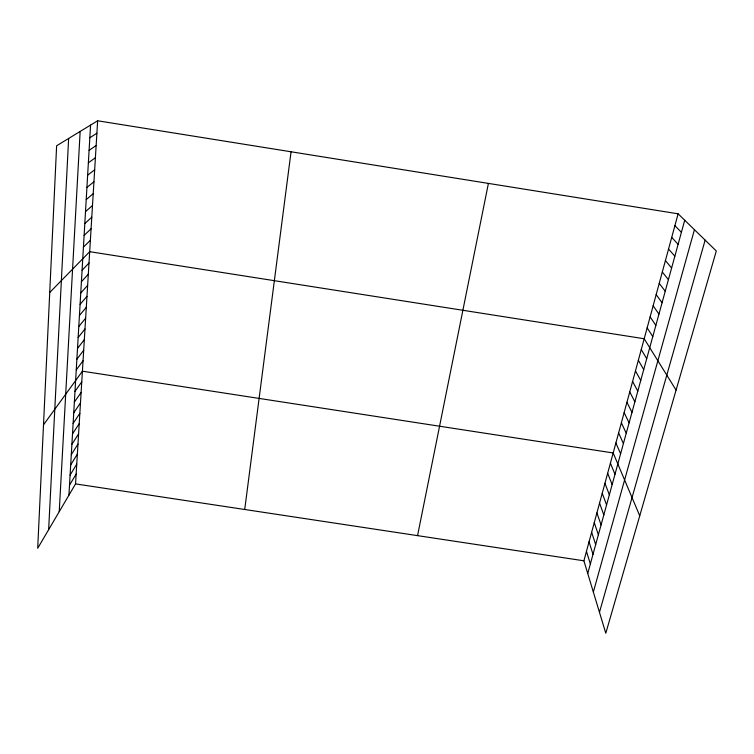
<?xml version="1.0" encoding="UTF-8"?>
<svg xmlns="http://www.w3.org/2000/svg" width="754" height="754" viewBox="0 0 754 754"><rect width="100%" height="100%" fill="white"/><g stroke="black" fill="none" stroke-linecap="round" stroke-linejoin="round"><path stroke-width="1.13" d="M48.642 529.657L68.633 138.463M59.236 511.646L80.15 131.441M68.925 495.171L90.574 125.089M97.652 120.781L56.625 145.776L37.7 548.271L75.551 483.908L97.652 120.781L678.119 213.806L716.3 250.988L605.792 633.219L583.898 560.797L678.119 213.806M244.72 509.497L291.053 151.771M417.556 535.642L488.404 183.401M587.743 573.492L684.726 220.234M593.341 592.041L694.434 229.687M599.468 612.305L705.141 240.121M69.509 485.171L76.154 474.059M70.103 475.086L76.757 464.134M70.697 464.916L77.36 454.134M71.291 454.671L77.973 444.059M71.894 444.342L78.595 433.899M72.507 433.927L79.217 423.654M73.119 423.418L79.849 413.333M73.741 412.834L80.48 402.928M74.363 402.155L81.121 392.438M74.995 391.392L81.762 381.854M43.506 424.813L82.412 371.194L613.181 452.966L639.741 515.802M76.248 369.922L83.044 360.761M76.88 359.215L83.685 350.242M77.511 348.414L84.335 339.649M78.143 337.538L84.985 328.961M78.784 326.557L85.636 318.188M79.434 315.492L86.305 307.33M80.084 304.333L86.964 296.379M80.744 293.089L87.643 285.342M81.413 281.742L88.312 274.22M82.082 270.3L89 262.995M49.726 292.477L89.688 251.685L644.199 338.753L676.084 390.101M83.43 247.133L90.386 240.281M84.118 235.389L91.083 228.782M84.816 223.561L91.79 217.18M85.513 211.62L92.497 205.484M86.22 199.584L93.213 193.693M86.927 187.435L93.939 181.799M87.643 175.182L94.674 169.801M88.369 162.826L95.409 157.699M89.095 150.357L96.154 145.503M89.83 137.784L96.898 133.194M75.551 483.908L583.898 560.797M674.905 225.644L681.399 232.326M671.72 237.387L678.11 244.315M668.553 249.037L674.849 256.19M665.424 260.582L671.616 267.972M662.314 272.024L668.412 279.649M659.232 283.381L665.235 291.233M656.168 294.635L662.078 302.712M653.143 305.804L658.958 314.098M650.136 316.878L655.857 325.379M647.149 327.858L652.785 336.576M641.258 349.564L646.715 358.687M638.346 360.28L643.718 369.601M635.462 370.911L640.74 380.431M632.597 381.449L637.799 391.166M629.76 391.91L634.868 401.816M626.942 402.287L631.975 412.381M624.142 412.589L629.09 422.853M621.371 422.796L626.244 433.248M618.619 432.937L623.407 443.559M615.895 442.984L620.608 453.785M610.41 463.163L614.972 474.304M607.667 473.276L612.144 484.586M604.944 483.305L609.345 494.784M602.239 493.267L606.574 504.897M599.562 503.144L603.813 514.935M596.895 512.937L601.079 524.897M594.256 522.663L598.374 534.765M591.636 532.305L595.679 544.567M589.044 541.881L593.012 554.284M586.461 551.381L590.363 563.926"/></g></svg>
